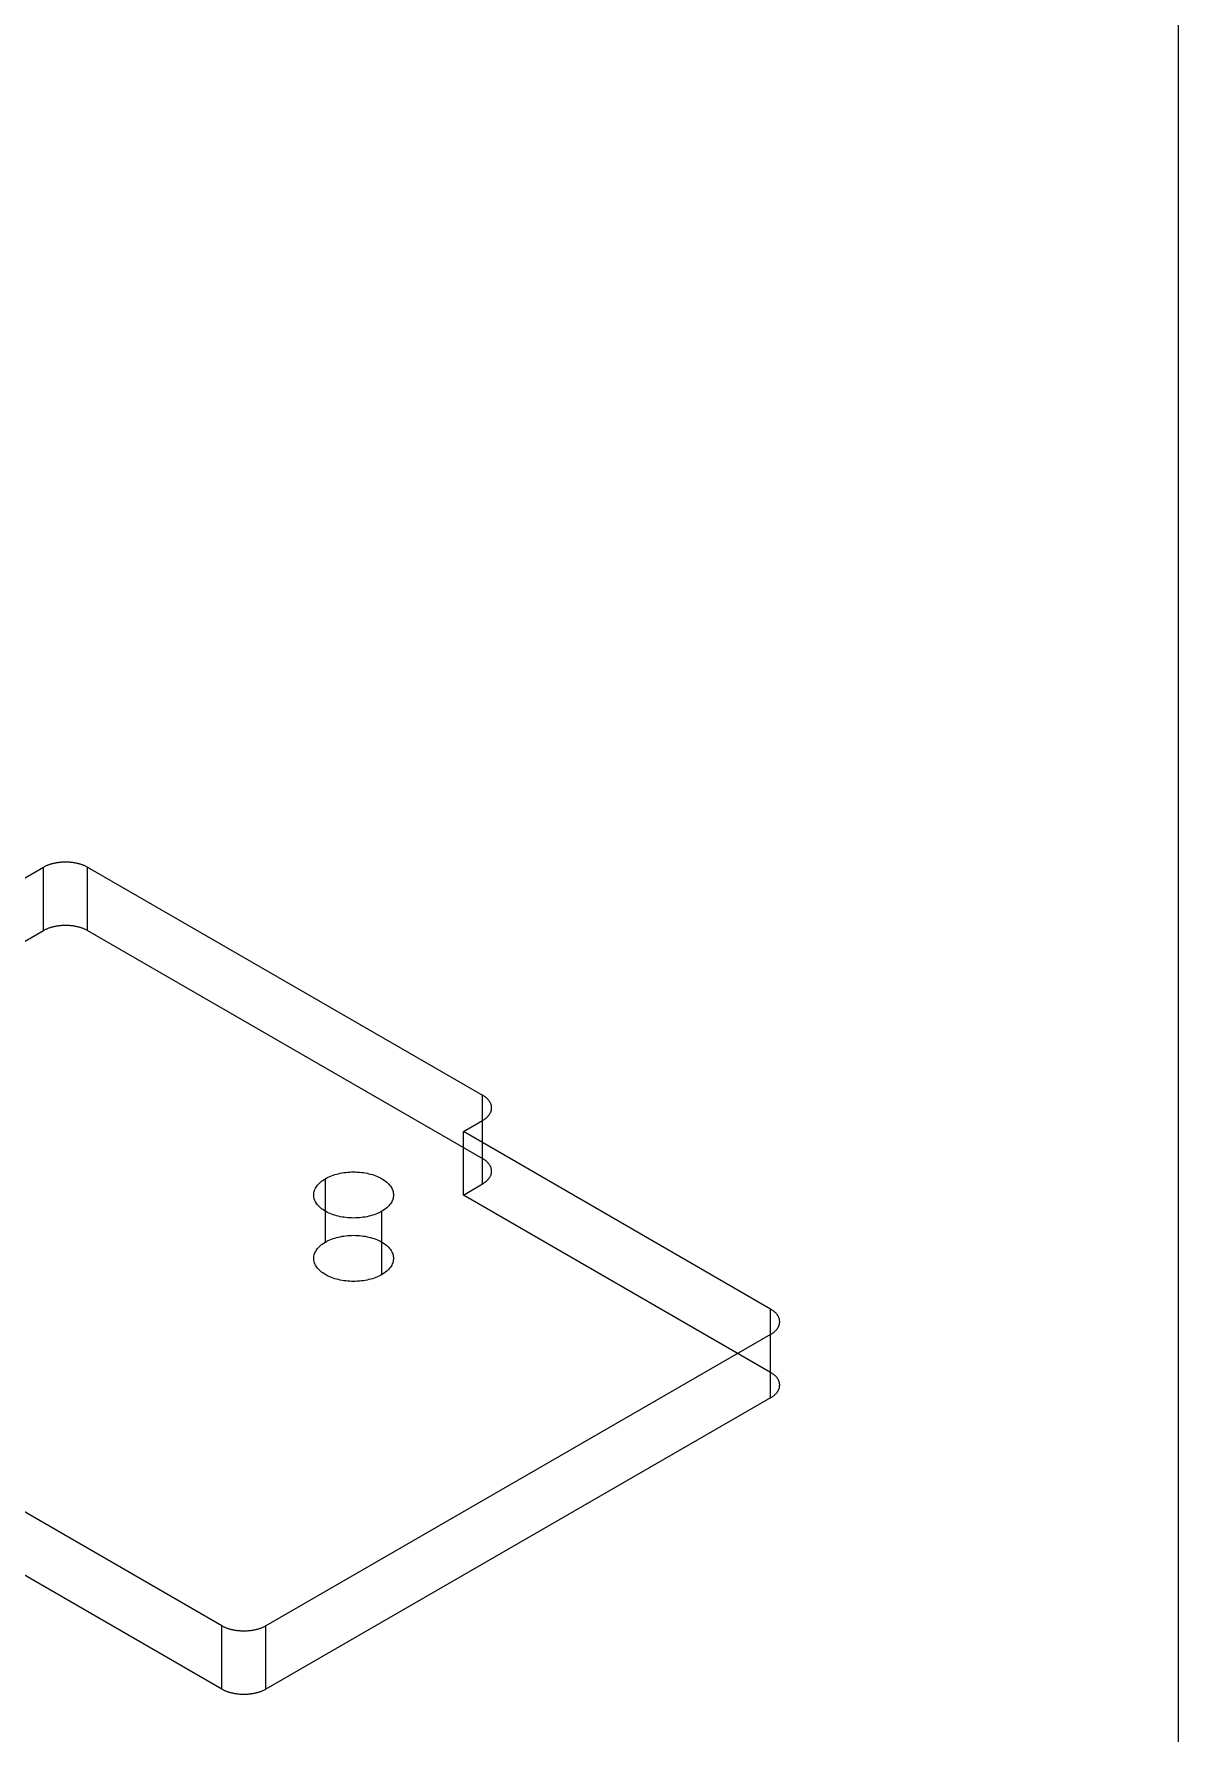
# Model space of a CAD drawing. Header units: inches. Extents: x 0.5 to 33.5, y 0.5 to 21.5.
# Drawn here: x 30.02 to 33.53, y 10.56 to 15.77 of the extents above; entities that cross this region are included whole.
import ezdxf

# ---------------------------------------------------------------- set-up
doc = ezdxf.new("R2010")
doc.units = ezdxf.units.IN
doc.header["$MEASUREMENT"] = 0

msp = doc.modelspace()

# ---------------------------------------------------------------- linework, layer by layer
at = {"layer": 'OUTLINE'}
for p, q in [((33.5278, 21.5278), (33.5278, 0.4722)), ((29.9878, 13.1805), (30.0467, 13.2145)), ((30.0467, 13.2145), (30.0484, 13.2154)), ((30.0467, 13.0201), (30.0467, 13.2145)), ((30.0484, 13.2154), (30.0501, 13.2163)), ((30.0501, 13.2163), (30.0519, 13.2172)), ((30.0519, 13.2172), (30.0537, 13.2181)), ((30.0537, 13.2181), (30.0555, 13.2189)), ((30.0555, 13.2189), (30.0574, 13.2198)), ((30.0574, 13.2198), (30.0593, 13.2206)), ((30.0593, 13.2206), (30.0612, 13.2213)), ((30.0612, 13.2213), (30.0631, 13.2221)), ((30.0631, 13.2221), (30.0651, 13.2228)), ((30.0651, 13.2228), (30.0671, 13.2234)), ((30.0671, 13.2234), (30.0692, 13.2241)), ((30.0692, 13.2241), (30.0713, 13.2247)), ((30.0713, 13.2247), (30.0734, 13.2253)), ((30.0734, 13.2253), (30.0755, 13.2259)), ((30.0755, 13.2259), (30.0776, 13.2264)), ((30.0776, 13.2264), (30.0798, 13.2269)), ((30.0798, 13.2269), (30.082, 13.2274)), ((30.082, 13.2274), (30.0842, 13.2278)), ((30.0842, 13.2278), (30.0864, 13.2282)), ((30.0864, 13.2282), (30.0887, 13.2286)), ((30.0887, 13.2286), (30.091, 13.2289)), ((30.091, 13.2289), (30.0932, 13.2292)), ((30.0932, 13.2292), (30.0955, 13.2295)), ((30.0955, 13.2295), (30.0978, 13.2298)), ((30.0978, 13.2298), (30.1001, 13.23)), ((30.1001, 13.23), (30.1024, 13.2302)), ((30.1024, 13.2302), (30.1048, 13.2303)), ((30.1048, 13.2303), (30.1071, 13.2304)), ((30.1071, 13.2304), (30.1094, 13.2305)), ((30.1094, 13.2305), (30.1118, 13.2306)), ((30.1118, 13.2306), (30.1141, 13.2306)), ((30.1141, 13.2306), (30.1164, 13.2306)), ((30.1164, 13.2306), (30.1188, 13.2305)), ((30.1188, 13.2305), (30.1211, 13.2304)), ((30.1211, 13.2304), (30.1234, 13.2303)), ((30.1234, 13.2303), (30.1258, 13.2302)), ((30.1258, 13.2302), (30.1281, 13.23)), ((30.1281, 13.23), (30.1304, 13.2298)), ((30.1304, 13.2298), (30.1327, 13.2295)), ((30.1327, 13.2295), (30.135, 13.2292)), ((30.135, 13.2292), (30.1372, 13.2289)), ((30.1372, 13.2289), (30.1395, 13.2286)), ((30.1395, 13.2286), (30.1417, 13.2282)), ((30.1417, 13.2282), (30.144, 13.2278)), ((30.144, 13.2278), (30.1462, 13.2274)), ((30.1462, 13.2274), (30.1484, 13.2269)), ((30.1484, 13.2269), (30.1505, 13.2264)), ((30.1505, 13.2264), (30.1527, 13.2259)), ((30.1527, 13.2259), (30.1548, 13.2253)), ((30.1548, 13.2253), (30.1569, 13.2247)), ((30.1569, 13.2247), (30.159, 13.2241)), ((30.159, 13.2241), (30.161, 13.2234)), ((30.161, 13.2234), (30.1631, 13.2228)), ((30.1631, 13.2228), (30.165, 13.2221)), ((30.165, 13.2221), (30.167, 13.2213)), ((30.167, 13.2213), (30.1689, 13.2206)), ((30.1689, 13.2206), (30.1708, 13.2198)), ((30.1708, 13.2198), (30.1727, 13.2189)), ((30.1727, 13.2189), (30.1745, 13.2181)), ((30.1745, 13.2181), (30.1763, 13.2172)), ((30.1763, 13.2172), (30.1781, 13.2163)), ((30.1781, 13.2163), (30.1798, 13.2154)), ((30.1798, 13.2154), (30.1814, 13.2145)), ((30.1814, 13.2145), (31.3937, 12.5146)), ((30.1814, 13.0201), (30.1814, 13.2145)), ((30.0776, 13.032), (30.0798, 13.0325)), ((30.0798, 13.0325), (30.082, 13.0329)), ((30.082, 13.0329), (30.0842, 13.0334)), ((30.0842, 13.0334), (30.0864, 13.0338)), ((30.0864, 13.0338), (30.0887, 13.0342)), ((30.0887, 13.0342), (30.091, 13.0345)), ((30.091, 13.0345), (30.0932, 13.0348)), ((30.0932, 13.0348), (30.0955, 13.0351)), ((30.0955, 13.0351), (30.0978, 13.0353)), ((30.0978, 13.0353), (30.1001, 13.0356)), ((30.1001, 13.0356), (30.1024, 13.0357)), ((30.1024, 13.0357), (30.1048, 13.0359)), ((30.1048, 13.0359), (30.1071, 13.036)), ((30.1071, 13.036), (30.1094, 13.0361)), ((30.1094, 13.0361), (30.1118, 13.0361)), ((30.1118, 13.0361), (30.1141, 13.0362)), ((30.1141, 13.0362), (30.1164, 13.0361)), ((30.1164, 13.0361), (30.1188, 13.0361)), ((30.1188, 13.0361), (30.1211, 13.036)), ((30.1211, 13.036), (30.1234, 13.0359)), ((30.1234, 13.0359), (30.1258, 13.0357)), ((30.1258, 13.0357), (30.1281, 13.0356)), ((30.1281, 13.0356), (30.1304, 13.0353)), ((30.1304, 13.0353), (30.1327, 13.0351)), ((30.1327, 13.0351), (30.135, 13.0348)), ((30.135, 13.0348), (30.1372, 13.0345)), ((30.1372, 13.0345), (30.1395, 13.0342)), ((30.1395, 13.0342), (30.1417, 13.0338)), ((30.1417, 13.0338), (30.144, 13.0334)), ((30.144, 13.0334), (30.1462, 13.0329)), ((30.1462, 13.0329), (30.1484, 13.0325)), ((30.1484, 13.0325), (30.1505, 13.032)), ((29.9878, 12.986), (30.0467, 13.0201)), ((30.0467, 13.0201), (30.0484, 13.021)), ((30.0484, 13.021), (30.0501, 13.0219)), ((30.0501, 13.0219), (30.0519, 13.0228)), ((30.0519, 13.0228), (30.0537, 13.0237)), ((30.0537, 13.0237), (30.0555, 13.0245)), ((30.0555, 13.0245), (30.0574, 13.0253)), ((30.0574, 13.0253), (30.0593, 13.0261)), ((30.0593, 13.0261), (30.0612, 13.0269)), ((30.0612, 13.0269), (30.0631, 13.0276)), ((30.0631, 13.0276), (30.0651, 13.0283)), ((30.0651, 13.0283), (30.0671, 13.029)), ((30.0671, 13.029), (30.0692, 13.0297)), ((30.0692, 13.0297), (30.0713, 13.0303)), ((30.0713, 13.0303), (30.0734, 13.0309)), ((30.0734, 13.0309), (30.0755, 13.0314)), ((30.0755, 13.0314), (30.0776, 13.032)), ((30.1505, 13.032), (30.1527, 13.0314)), ((30.1527, 13.0314), (30.1548, 13.0309)), ((30.1548, 13.0309), (30.1569, 13.0303)), ((30.1569, 13.0303), (30.159, 13.0297)), ((30.159, 13.0297), (30.161, 13.029)), ((30.161, 13.029), (30.1631, 13.0283)), ((30.1631, 13.0283), (30.165, 13.0276)), ((30.165, 13.0276), (30.167, 13.0269)), ((30.167, 13.0269), (30.1689, 13.0261)), ((30.1689, 13.0261), (30.1708, 13.0253)), ((30.1708, 13.0253), (30.1727, 13.0245)), ((30.1727, 13.0245), (30.1745, 13.0237)), ((30.1745, 13.0237), (30.1763, 13.0228)), ((30.1763, 13.0228), (30.1781, 13.0219)), ((30.1781, 13.0219), (30.1798, 13.021)), ((30.1798, 13.021), (30.1814, 13.0201)), ((30.1814, 13.0201), (31.3937, 12.3201)), ((30.594, 10.8863), (27.3612, 12.7527)), ((30.594, 10.6918), (27.3612, 12.5583)), ((31.3937, 12.3201), (31.3937, 12.5146)), ((31.3953, 12.5136), (31.3937, 12.5146)), ((31.3969, 12.5126), (31.3953, 12.5136)), ((31.3985, 12.5116), (31.3969, 12.5126)), ((31.4, 12.5106), (31.3985, 12.5116)), ((31.4014, 12.5095), (31.4, 12.5106)), ((31.4029, 12.5084), (31.4014, 12.5095)), ((31.4042, 12.5073), (31.4029, 12.5084)), ((31.4056, 12.5062), (31.4042, 12.5073)), ((31.4068, 12.5051), (31.4056, 12.5062)), ((31.4081, 12.5039), (31.4068, 12.5051)), ((31.4092, 12.5028), (31.4081, 12.5039)), ((31.4104, 12.5016), (31.4092, 12.5028)), ((31.4114, 12.5004), (31.4104, 12.5016)), ((31.4125, 12.4992), (31.4114, 12.5004)), ((31.4134, 12.498), (31.4125, 12.4992)), ((31.4144, 12.4967), (31.4134, 12.498)), ((31.4152, 12.4955), (31.4144, 12.4967)), ((31.416, 12.4942), (31.4152, 12.4955)), ((31.4168, 12.4929), (31.416, 12.4942)), ((31.4175, 12.4916), (31.4168, 12.4929)), ((31.4168, 12.4584), (31.4175, 12.4597)), ((31.4182, 12.4903), (31.4175, 12.4916)), ((31.4175, 12.4597), (31.4182, 12.461)), ((31.4188, 12.489), (31.4182, 12.4903)), ((31.4182, 12.461), (31.4188, 12.4623)), ((31.4193, 12.4877), (31.4188, 12.489)), ((31.4188, 12.4623), (31.4193, 12.4636)), ((31.4198, 12.4864), (31.4193, 12.4877)), ((31.4193, 12.4636), (31.4198, 12.4649)), ((31.4202, 12.4851), (31.4198, 12.4864)), ((31.4198, 12.4649), (31.4202, 12.4663)), ((31.4206, 12.4837), (31.4202, 12.4851)), ((31.4202, 12.4663), (31.4206, 12.4676)), ((31.4209, 12.4824), (31.4206, 12.4837)), ((31.4206, 12.4676), (31.4209, 12.4689)), ((31.4211, 12.4811), (31.4209, 12.4824)), ((31.4209, 12.4689), (31.4211, 12.4703)), ((31.4214, 12.4797), (31.4211, 12.4811)), ((31.4211, 12.4703), (31.4214, 12.4716)), ((31.4215, 12.4784), (31.4214, 12.4797)), ((31.4214, 12.4716), (31.4215, 12.473)), ((31.4216, 12.477), (31.4215, 12.4784)), ((31.4215, 12.473), (31.4216, 12.4743)), ((31.4216, 12.4757), (31.4216, 12.477)), ((31.4216, 12.4743), (31.4216, 12.4757)), ((31.3348, 12.4028), (31.3937, 12.4368)), ((31.3937, 12.4368), (31.3953, 12.4377)), ((31.3937, 12.2424), (31.3937, 12.4368)), ((31.3953, 12.4377), (31.3969, 12.4387)), ((31.3969, 12.4387), (31.3985, 12.4397)), ((31.3985, 12.4397), (31.4, 12.4408)), ((31.4, 12.4408), (31.4014, 12.4418)), ((31.4014, 12.4418), (31.4029, 12.4429)), ((31.4029, 12.4429), (31.4042, 12.444)), ((31.4042, 12.444), (31.4056, 12.4451)), ((31.4056, 12.4451), (31.4068, 12.4462)), ((31.4068, 12.4462), (31.4081, 12.4474)), ((31.4081, 12.4474), (31.4092, 12.4486)), ((31.4092, 12.4486), (31.4104, 12.4497)), ((31.4104, 12.4497), (31.4114, 12.4509)), ((31.4114, 12.4509), (31.4125, 12.4522)), ((31.4125, 12.4522), (31.4134, 12.4534)), ((31.4134, 12.4534), (31.4144, 12.4546)), ((31.4144, 12.4546), (31.4152, 12.4559)), ((31.4152, 12.4559), (31.416, 12.4571)), ((31.416, 12.4571), (31.4168, 12.4584)), ((32.2777, 11.8584), (31.3348, 12.4028)), ((31.3348, 12.2083), (31.3348, 12.4028)), ((31.3953, 12.3192), (31.3937, 12.3201)), ((31.3969, 12.3182), (31.3953, 12.3192)), ((31.3985, 12.3172), (31.3969, 12.3182)), ((31.4, 12.3161), (31.3985, 12.3172)), ((31.4014, 12.3151), (31.4, 12.3161)), ((31.4029, 12.314), (31.4014, 12.3151)), ((31.4042, 12.3129), (31.4029, 12.314)), ((31.4056, 12.3118), (31.4042, 12.3129)), ((31.4068, 12.3107), (31.4056, 12.3118)), ((31.4081, 12.3095), (31.4068, 12.3107)), ((31.4092, 12.3083), (31.4081, 12.3095)), ((31.4104, 12.3072), (31.4092, 12.3083)), ((31.4114, 12.306), (31.4104, 12.3072)), ((31.4125, 12.3048), (31.4114, 12.306)), ((31.4134, 12.3035), (31.4125, 12.3048)), ((31.4144, 12.3023), (31.4134, 12.3035)), ((30.8963, 12.2476), (30.8997, 12.2504)), ((30.8997, 12.2504), (30.9034, 12.2532)), ((30.9034, 12.2532), (30.9074, 12.2558)), ((30.9074, 12.2558), (30.9115, 12.2583)), ((30.9115, 12.2583), (30.9158, 12.2607)), ((30.9115, 12.0639), (30.9115, 12.2583)), ((30.9158, 12.2607), (30.9204, 12.263)), ((30.9204, 12.263), (30.9251, 12.2651)), ((30.9251, 12.2651), (30.93, 12.2671)), ((30.93, 12.2671), (30.9351, 12.2689)), ((30.9351, 12.2689), (30.9403, 12.2707)), ((30.9403, 12.2707), (30.9457, 12.2722)), ((30.9457, 12.2722), (30.9512, 12.2736)), ((30.9512, 12.2736), (30.9568, 12.2749)), ((30.9568, 12.2749), (30.9625, 12.276)), ((30.9625, 12.276), (30.9683, 12.2769)), ((30.9683, 12.2769), (30.9742, 12.2776)), ((30.9742, 12.2776), (30.9801, 12.2782)), ((30.9801, 12.2782), (30.986, 12.2787)), ((30.986, 12.2787), (30.992, 12.2789)), ((30.992, 12.2789), (30.998, 12.279)), ((30.998, 12.279), (31.004, 12.2789)), ((31.004, 12.2789), (31.01, 12.2787)), ((31.01, 12.2787), (31.016, 12.2782)), ((31.016, 12.2782), (31.0219, 12.2776)), ((31.0219, 12.2776), (31.0278, 12.2769)), ((31.0278, 12.2769), (31.0336, 12.276)), ((31.0336, 12.276), (31.0393, 12.2749)), ((31.0393, 12.2749), (31.0449, 12.2736)), ((31.0449, 12.2736), (31.0504, 12.2722)), ((31.0504, 12.2722), (31.0557, 12.2707)), ((31.0557, 12.2707), (31.061, 12.2689)), ((31.061, 12.2689), (31.066, 12.2671)), ((31.066, 12.2671), (31.0709, 12.2651)), ((31.0709, 12.2651), (31.0757, 12.263)), ((31.0757, 12.263), (31.0802, 12.2607)), ((31.0802, 12.2607), (31.0846, 12.2583)), ((31.0846, 12.2583), (31.0887, 12.2558)), ((31.0887, 12.2558), (31.0926, 12.2532)), ((31.0926, 12.2532), (31.0963, 12.2504)), ((31.0963, 12.2504), (31.0998, 12.2476)), ((31.4042, 12.2496), (31.4056, 12.2507)), ((31.4056, 12.2507), (31.4068, 12.2518)), ((31.4068, 12.2518), (31.4081, 12.253)), ((31.4081, 12.253), (31.4092, 12.2541)), ((31.4092, 12.2541), (31.4104, 12.2553)), ((31.4104, 12.2553), (31.4114, 12.2565)), ((31.4114, 12.2565), (31.4125, 12.2577)), ((31.4125, 12.2577), (31.4134, 12.259)), ((31.4134, 12.259), (31.4144, 12.2602)), ((31.4152, 12.301), (31.4144, 12.3023)), ((31.4144, 12.2602), (31.4152, 12.2615)), ((31.416, 12.2998), (31.4152, 12.301)), ((31.4152, 12.2615), (31.416, 12.2627)), ((31.4168, 12.2985), (31.416, 12.2998)), ((31.416, 12.2627), (31.4168, 12.264)), ((31.4175, 12.2972), (31.4168, 12.2985)), ((31.4168, 12.264), (31.4175, 12.2653)), ((31.4182, 12.2959), (31.4175, 12.2972)), ((31.4175, 12.2653), (31.4182, 12.2666)), ((31.4188, 12.2946), (31.4182, 12.2959)), ((31.4182, 12.2666), (31.4188, 12.2679)), ((31.4193, 12.2933), (31.4188, 12.2946)), ((31.4188, 12.2679), (31.4193, 12.2692)), ((31.4198, 12.292), (31.4193, 12.2933)), ((31.4193, 12.2692), (31.4198, 12.2705)), ((31.4202, 12.2906), (31.4198, 12.292)), ((31.4198, 12.2705), (31.4202, 12.2718)), ((31.4206, 12.2893), (31.4202, 12.2906)), ((31.4202, 12.2718), (31.4206, 12.2732)), ((31.4209, 12.288), (31.4206, 12.2893)), ((31.4206, 12.2732), (31.4209, 12.2745)), ((31.4211, 12.2866), (31.4209, 12.288)), ((31.4209, 12.2745), (31.4211, 12.2759)), ((31.4214, 12.2853), (31.4211, 12.2866)), ((31.4211, 12.2759), (31.4214, 12.2772)), ((31.4215, 12.2839), (31.4214, 12.2853)), ((31.4214, 12.2772), (31.4215, 12.2785)), ((31.4216, 12.2826), (31.4215, 12.2839)), ((31.4215, 12.2785), (31.4216, 12.2799)), ((31.4216, 12.2812), (31.4216, 12.2826)), ((31.4216, 12.2799), (31.4216, 12.2812)), ((30.8757, 12.2083), (30.8758, 12.2118)), ((30.8758, 12.2049), (30.8757, 12.2083)), ((30.8758, 12.2118), (30.8762, 12.2153)), ((30.8762, 12.2014), (30.8758, 12.2049)), ((30.8762, 12.2153), (30.877, 12.2187)), ((30.877, 12.198), (30.8762, 12.2014)), ((30.877, 12.2187), (30.878, 12.2221)), ((30.878, 12.2221), (30.8793, 12.2255)), ((30.8793, 12.2255), (30.8809, 12.2288)), ((30.8809, 12.2288), (30.8828, 12.2321)), ((30.8828, 12.2321), (30.885, 12.2354)), ((30.885, 12.2354), (30.8874, 12.2385)), ((30.8874, 12.2385), (30.8901, 12.2416)), ((30.8901, 12.2416), (30.8931, 12.2447)), ((30.8931, 12.2447), (30.8963, 12.2476)), ((31.0998, 12.2476), (31.103, 12.2447)), ((31.103, 12.2447), (31.106, 12.2416)), ((31.106, 12.2416), (31.1087, 12.2385)), ((31.1087, 12.2385), (31.1111, 12.2354)), ((31.1111, 12.2354), (31.1133, 12.2321)), ((31.1133, 12.2321), (31.1152, 12.2288)), ((31.1152, 12.2288), (31.1168, 12.2255)), ((31.1168, 12.2255), (31.1181, 12.2221)), ((31.1181, 12.2221), (31.1191, 12.2187)), ((31.1191, 12.2187), (31.1198, 12.2153)), ((31.1198, 12.2014), (31.1191, 12.198)), ((31.1198, 12.2153), (31.1203, 12.2118)), ((31.1203, 12.2049), (31.1198, 12.2014)), ((31.1203, 12.2118), (31.1204, 12.2083)), ((31.1204, 12.2083), (31.1203, 12.2049)), ((31.3348, 12.2083), (31.3937, 12.2424)), ((32.2777, 11.6639), (31.3348, 12.2083)), ((31.3937, 12.2424), (31.3953, 12.2433)), ((31.3953, 12.2433), (31.3969, 12.2443)), ((31.3969, 12.2443), (31.3985, 12.2453)), ((31.3985, 12.2453), (31.4, 12.2464)), ((31.4, 12.2464), (31.4014, 12.2474)), ((31.4014, 12.2474), (31.4029, 12.2485)), ((31.4029, 12.2485), (31.4042, 12.2496)), ((30.878, 12.1945), (30.877, 12.198)), ((30.8793, 12.1912), (30.878, 12.1945)), ((30.8809, 12.1878), (30.8793, 12.1912)), ((30.8828, 12.1845), (30.8809, 12.1878)), ((30.885, 12.1813), (30.8828, 12.1845)), ((30.8874, 12.1781), (30.885, 12.1813)), ((30.8901, 12.175), (30.8874, 12.1781)), ((30.8931, 12.172), (30.8901, 12.175)), ((30.8963, 12.1691), (30.8931, 12.172)), ((30.8997, 12.1662), (30.8963, 12.1691)), ((30.9034, 12.1635), (30.8997, 12.1662)), ((30.9074, 12.1609), (30.9034, 12.1635)), ((30.9115, 12.1584), (30.9074, 12.1609)), ((30.9158, 12.156), (30.9115, 12.1584)), ((30.9204, 12.1537), (30.9158, 12.156)), ((30.9251, 12.1516), (30.9204, 12.1537)), ((30.93, 12.1496), (30.9251, 12.1516)), ((30.9351, 12.1477), (30.93, 12.1496)), ((30.9403, 12.146), (30.9351, 12.1477)), ((31.061, 12.1477), (31.0557, 12.146)), ((31.066, 12.1496), (31.061, 12.1477)), ((31.0709, 12.1516), (31.066, 12.1496)), ((31.0757, 12.1537), (31.0709, 12.1516)), ((31.0802, 12.156), (31.0757, 12.1537)), ((31.0846, 12.1584), (31.0802, 12.156)), ((31.0887, 12.1609), (31.0846, 12.1584)), ((31.0846, 11.9639), (31.0846, 12.1584)), ((31.0926, 12.1635), (31.0887, 12.1609)), ((31.0963, 12.1662), (31.0926, 12.1635)), ((31.0998, 12.1691), (31.0963, 12.1662)), ((31.103, 12.172), (31.0998, 12.1691)), ((31.106, 12.175), (31.103, 12.172)), ((31.1087, 12.1781), (31.106, 12.175)), ((31.1111, 12.1813), (31.1087, 12.1781)), ((31.1133, 12.1845), (31.1111, 12.1813)), ((31.1152, 12.1878), (31.1133, 12.1845)), ((31.1168, 12.1912), (31.1152, 12.1878)), ((31.1181, 12.1945), (31.1168, 12.1912)), ((31.1191, 12.198), (31.1181, 12.1945)), ((30.9457, 12.1445), (30.9403, 12.146)), ((30.9512, 12.143), (30.9457, 12.1445)), ((30.9568, 12.1418), (30.9512, 12.143)), ((30.9625, 12.1407), (30.9568, 12.1418)), ((30.9683, 12.1398), (30.9625, 12.1407)), ((30.9742, 12.139), (30.9683, 12.1398)), ((30.9801, 12.1384), (30.9742, 12.139)), ((30.986, 12.138), (30.9801, 12.1384)), ((30.992, 12.1378), (30.986, 12.138)), ((30.998, 12.1377), (30.992, 12.1378)), ((31.004, 12.1378), (30.998, 12.1377)), ((31.01, 12.138), (31.004, 12.1378)), ((31.016, 12.1384), (31.01, 12.138)), ((31.0219, 12.139), (31.016, 12.1384)), ((31.0278, 12.1398), (31.0219, 12.139)), ((31.0336, 12.1407), (31.0278, 12.1398)), ((31.0393, 12.1418), (31.0336, 12.1407)), ((31.0449, 12.143), (31.0393, 12.1418)), ((31.0504, 12.1445), (31.0449, 12.143)), ((31.0557, 12.146), (31.0504, 12.1445)), ((30.885, 12.041), (30.8874, 12.0441)), ((30.8874, 12.0441), (30.8901, 12.0472)), ((30.8901, 12.0472), (30.8931, 12.0502)), ((30.8931, 12.0502), (30.8963, 12.0532)), ((30.8963, 12.0532), (30.8997, 12.056)), ((30.8997, 12.056), (30.9034, 12.0587)), ((30.9034, 12.0587), (30.9074, 12.0614)), ((30.9074, 12.0614), (30.9115, 12.0639)), ((30.9115, 12.0639), (30.9158, 12.0663)), ((30.9158, 12.0663), (30.9204, 12.0685)), ((30.9204, 12.0685), (30.9251, 12.0707)), ((30.9251, 12.0707), (30.93, 12.0727)), ((30.93, 12.0727), (30.9351, 12.0745)), ((30.9351, 12.0745), (30.9403, 12.0762)), ((30.9403, 12.0762), (30.9457, 12.0778)), ((30.9457, 12.0778), (30.9512, 12.0792)), ((30.9512, 12.0792), (30.9568, 12.0804)), ((30.9568, 12.0804), (30.9625, 12.0815)), ((30.9625, 12.0815), (30.9683, 12.0825)), ((30.9683, 12.0825), (30.9742, 12.0832)), ((30.9742, 12.0832), (30.9801, 12.0838)), ((30.9801, 12.0838), (30.986, 12.0842)), ((30.986, 12.0842), (30.992, 12.0845)), ((30.992, 12.0845), (30.998, 12.0846)), ((30.998, 12.0846), (31.004, 12.0845)), ((31.004, 12.0845), (31.01, 12.0842)), ((31.01, 12.0842), (31.016, 12.0838)), ((31.016, 12.0838), (31.0219, 12.0832)), ((31.0219, 12.0832), (31.0278, 12.0825)), ((31.0278, 12.0825), (31.0336, 12.0815)), ((31.0336, 12.0815), (31.0393, 12.0804)), ((31.0393, 12.0804), (31.0449, 12.0792)), ((31.0449, 12.0792), (31.0504, 12.0778)), ((31.0504, 12.0778), (31.0557, 12.0762)), ((31.0557, 12.0762), (31.061, 12.0745)), ((31.061, 12.0745), (31.066, 12.0727)), ((31.066, 12.0727), (31.0709, 12.0707)), ((31.0709, 12.0707), (31.0757, 12.0685)), ((31.0757, 12.0685), (31.0802, 12.0663)), ((31.0802, 12.0663), (31.0846, 12.0639)), ((31.0846, 12.0639), (31.0887, 12.0614)), ((31.0887, 12.0614), (31.0926, 12.0587)), ((31.0926, 12.0587), (31.0963, 12.056)), ((31.0963, 12.056), (31.0998, 12.0532)), ((31.0998, 12.0532), (31.103, 12.0502)), ((31.103, 12.0502), (31.106, 12.0472)), ((31.106, 12.0472), (31.1087, 12.0441)), ((31.1087, 12.0441), (31.1111, 12.041)), ((30.8757, 12.0139), (30.8758, 12.0174)), ((30.8758, 12.0104), (30.8757, 12.0139)), ((30.8758, 12.0174), (30.8762, 12.0208)), ((30.8762, 12.007), (30.8758, 12.0104)), ((30.8762, 12.0208), (30.877, 12.0243)), ((30.877, 12.0035), (30.8762, 12.007)), ((30.877, 12.0243), (30.878, 12.0277)), ((30.878, 12.0001), (30.877, 12.0035)), ((30.878, 12.0277), (30.8793, 12.0311)), ((30.8793, 11.9967), (30.878, 12.0001)), ((30.8793, 12.0311), (30.8809, 12.0344)), ((30.8809, 11.9934), (30.8793, 11.9967)), ((30.8809, 12.0344), (30.8828, 12.0377)), ((30.8828, 11.9901), (30.8809, 11.9934)), ((30.8828, 12.0377), (30.885, 12.041)), ((30.885, 11.9869), (30.8828, 11.9901)), ((31.1111, 12.041), (31.1133, 12.0377)), ((31.1133, 11.9901), (31.1111, 11.9869)), ((31.1133, 12.0377), (31.1152, 12.0344)), ((31.1152, 11.9934), (31.1133, 11.9901)), ((31.1152, 12.0344), (31.1168, 12.0311)), ((31.1168, 11.9967), (31.1152, 11.9934)), ((31.1168, 12.0311), (31.1181, 12.0277)), ((31.1181, 12.0001), (31.1168, 11.9967)), ((31.1181, 12.0277), (31.1191, 12.0243)), ((31.1191, 12.0035), (31.1181, 12.0001)), ((31.1191, 12.0243), (31.1198, 12.0208)), ((31.1198, 12.007), (31.1191, 12.0035)), ((31.1198, 12.0208), (31.1203, 12.0174)), ((31.1203, 12.0104), (31.1198, 12.007)), ((31.1203, 12.0174), (31.1204, 12.0139)), ((31.1204, 12.0139), (31.1203, 12.0104)), ((30.8874, 11.9837), (30.885, 11.9869)), ((30.8901, 11.9806), (30.8874, 11.9837)), ((30.8931, 11.9776), (30.8901, 11.9806)), ((30.8963, 11.9747), (30.8931, 11.9776)), ((30.8997, 11.9718), (30.8963, 11.9747)), ((30.9034, 11.9691), (30.8997, 11.9718)), ((30.9074, 11.9665), (30.9034, 11.9691)), ((30.9115, 11.9639), (30.9074, 11.9665)), ((30.9158, 11.9616), (30.9115, 11.9639)), ((30.9204, 11.9593), (30.9158, 11.9616)), ((30.9251, 11.9572), (30.9204, 11.9593)), ((30.93, 11.9552), (30.9251, 11.9572)), ((30.9351, 11.9533), (30.93, 11.9552)), ((30.9403, 11.9516), (30.9351, 11.9533)), ((30.9457, 11.95), (30.9403, 11.9516)), ((30.9512, 11.9486), (30.9457, 11.95)), ((30.9568, 11.9474), (30.9512, 11.9486)), ((30.9625, 11.9463), (30.9568, 11.9474)), ((30.9683, 11.9454), (30.9625, 11.9463)), ((30.9742, 11.9446), (30.9683, 11.9454)), ((30.9801, 11.944), (30.9742, 11.9446)), ((30.986, 11.9436), (30.9801, 11.944)), ((30.992, 11.9433), (30.986, 11.9436)), ((30.998, 11.9432), (30.992, 11.9433)), ((31.004, 11.9433), (30.998, 11.9432)), ((31.01, 11.9436), (31.004, 11.9433)), ((31.016, 11.944), (31.01, 11.9436)), ((31.0219, 11.9446), (31.016, 11.944)), ((31.0278, 11.9454), (31.0219, 11.9446)), ((31.0336, 11.9463), (31.0278, 11.9454)), ((31.0393, 11.9474), (31.0336, 11.9463)), ((31.0449, 11.9486), (31.0393, 11.9474)), ((31.0504, 11.95), (31.0449, 11.9486)), ((31.0557, 11.9516), (31.0504, 11.95)), ((31.061, 11.9533), (31.0557, 11.9516)), ((31.066, 11.9552), (31.061, 11.9533)), ((31.0709, 11.9572), (31.066, 11.9552)), ((31.0757, 11.9593), (31.0709, 11.9572)), ((31.0802, 11.9616), (31.0757, 11.9593)), ((31.0846, 11.9639), (31.0802, 11.9616)), ((31.0887, 11.9665), (31.0846, 11.9639)), ((31.0926, 11.9691), (31.0887, 11.9665)), ((31.0963, 11.9718), (31.0926, 11.9691)), ((31.0998, 11.9747), (31.0963, 11.9718)), ((31.103, 11.9776), (31.0998, 11.9747)), ((31.106, 11.9806), (31.103, 11.9776)), ((31.1087, 11.9837), (31.106, 11.9806)), ((31.1111, 11.9869), (31.1087, 11.9837)), ((32.2793, 11.8574), (32.2777, 11.8584)), ((32.2777, 11.6639), (32.2777, 11.8584)), ((32.2809, 11.8564), (32.2793, 11.8574)), ((32.2824, 11.8554), (32.2809, 11.8564)), ((32.2839, 11.8544), (32.2824, 11.8554)), ((32.2854, 11.8533), (32.2839, 11.8544)), ((32.2868, 11.8522), (32.2854, 11.8533)), ((32.2882, 11.8512), (32.2868, 11.8522)), ((32.2895, 11.85), (32.2882, 11.8512)), ((32.2908, 11.8489), (32.2895, 11.85)), ((32.292, 11.8478), (32.2908, 11.8489)), ((32.2932, 11.8466), (32.292, 11.8478)), ((32.2943, 11.8454), (32.2932, 11.8466)), ((32.2954, 11.8442), (32.2943, 11.8454)), ((32.2964, 11.843), (32.2954, 11.8442)), ((32.2974, 11.8418), (32.2964, 11.843)), ((32.2983, 11.8405), (32.2974, 11.8418)), ((32.2992, 11.8393), (32.2983, 11.8405)), ((32.3, 11.838), (32.2992, 11.8393)), ((32.3007, 11.8367), (32.3, 11.838)), ((32.3015, 11.8354), (32.3007, 11.8367)), ((32.3021, 11.8342), (32.3015, 11.8354)), ((32.3027, 11.8328), (32.3021, 11.8342)), ((32.2777, 11.7806), (32.2793, 11.7816)), ((32.2793, 11.7816), (32.2809, 11.7826)), ((32.2809, 11.7826), (32.2824, 11.7836)), ((32.2824, 11.7836), (32.2839, 11.7846)), ((32.2839, 11.7846), (32.2854, 11.7857)), ((32.2854, 11.7857), (32.2868, 11.7867)), ((32.2868, 11.7867), (32.2882, 11.7878)), ((32.2882, 11.7878), (32.2895, 11.7889)), ((32.2895, 11.7889), (32.2908, 11.7901)), ((32.2908, 11.7901), (32.292, 11.7912)), ((32.292, 11.7912), (32.2932, 11.7924)), ((32.2932, 11.7924), (32.2943, 11.7936)), ((32.2943, 11.7936), (32.2954, 11.7948)), ((32.2954, 11.7948), (32.2964, 11.796)), ((32.2964, 11.796), (32.2974, 11.7972)), ((32.2974, 11.7972), (32.2983, 11.7984)), ((32.2983, 11.7984), (32.2992, 11.7997)), ((32.2992, 11.7997), (32.3, 11.801)), ((32.3, 11.801), (32.3007, 11.8022)), ((32.3007, 11.8022), (32.3015, 11.8035)), ((32.3015, 11.8035), (32.3021, 11.8048)), ((32.3021, 11.8048), (32.3027, 11.8061)), ((32.3032, 11.8315), (32.3027, 11.8328)), ((32.3027, 11.8061), (32.3032, 11.8074)), ((32.3037, 11.8302), (32.3032, 11.8315)), ((32.3032, 11.8074), (32.3037, 11.8088)), ((32.3042, 11.8289), (32.3037, 11.8302)), ((32.3037, 11.8088), (32.3042, 11.8101)), ((32.3045, 11.8276), (32.3042, 11.8289)), ((32.3042, 11.8101), (32.3045, 11.8114)), ((32.3048, 11.8262), (32.3045, 11.8276)), ((32.3045, 11.8114), (32.3048, 11.8128)), ((32.3051, 11.8249), (32.3048, 11.8262)), ((32.3048, 11.8128), (32.3051, 11.8141)), ((32.3053, 11.8235), (32.3051, 11.8249)), ((32.3051, 11.8141), (32.3053, 11.8154)), ((32.3054, 11.8222), (32.3053, 11.8235)), ((32.3053, 11.8154), (32.3054, 11.8168)), ((32.3055, 11.8208), (32.3054, 11.8222)), ((32.3054, 11.8168), (32.3055, 11.8181)), ((32.3056, 11.8195), (32.3055, 11.8208)), ((32.3055, 11.8181), (32.3056, 11.8195)), ((32.2777, 11.7806), (30.7286, 10.8863)), ((32.2777, 11.5862), (32.2777, 11.7806)), ((32.2793, 11.663), (32.2777, 11.6639)), ((32.2809, 11.662), (32.2793, 11.663)), ((32.2824, 11.661), (32.2809, 11.662)), ((32.2839, 11.6599), (32.2824, 11.661)), ((32.2854, 11.6589), (32.2839, 11.6599)), ((32.2868, 11.6578), (32.2854, 11.6589)), ((32.2882, 11.6567), (32.2868, 11.6578)), ((32.2895, 11.6556), (32.2882, 11.6567)), ((32.2908, 11.6545), (32.2895, 11.6556)), ((32.292, 11.6533), (32.2908, 11.6545)), ((32.2932, 11.6522), (32.292, 11.6533)), ((32.2943, 11.651), (32.2932, 11.6522)), ((32.2954, 11.6498), (32.2943, 11.651)), ((32.2964, 11.6486), (32.2954, 11.6498)), ((32.2974, 11.6473), (32.2964, 11.6486)), ((32.2983, 11.6461), (32.2974, 11.6473)), ((32.2992, 11.6449), (32.2983, 11.6461)), ((32.3, 11.6436), (32.2992, 11.6449)), ((32.3007, 11.6423), (32.3, 11.6436)), ((32.3015, 11.641), (32.3007, 11.6423)), ((32.3021, 11.6397), (32.3015, 11.641)), ((32.3027, 11.6384), (32.3021, 11.6397)), ((32.3032, 11.6371), (32.3027, 11.6384)), ((32.3037, 11.6358), (32.3032, 11.6371)), ((32.3042, 11.6345), (32.3037, 11.6358)), ((32.3045, 11.6331), (32.3042, 11.6345)), ((32.3048, 11.6318), (32.3045, 11.6331)), ((32.3051, 11.6305), (32.3048, 11.6318)), ((32.3053, 11.6291), (32.3051, 11.6305)), ((32.3054, 11.6278), (32.3053, 11.6291)), ((32.3055, 11.6264), (32.3054, 11.6278)), ((32.3056, 11.6251), (32.3055, 11.6264)), ((32.3055, 11.6237), (32.3056, 11.6251)), ((32.2777, 11.5862), (30.7286, 10.6918)), ((32.2777, 11.5862), (32.2793, 11.5871)), ((32.2793, 11.5871), (32.2809, 11.5881)), ((32.2809, 11.5881), (32.2824, 11.5891)), ((32.2824, 11.5891), (32.2839, 11.5902)), ((32.2839, 11.5902), (32.2854, 11.5912)), ((32.2854, 11.5912), (32.2868, 11.5923)), ((32.2868, 11.5923), (32.2882, 11.5934)), ((32.2882, 11.5934), (32.2895, 11.5945)), ((32.2895, 11.5945), (32.2908, 11.5956)), ((32.2908, 11.5956), (32.292, 11.5968)), ((32.292, 11.5968), (32.2932, 11.598)), ((32.2932, 11.598), (32.2943, 11.5991)), ((32.2943, 11.5991), (32.2954, 11.6003)), ((32.2954, 11.6003), (32.2964, 11.6016)), ((32.2964, 11.6016), (32.2974, 11.6028)), ((32.2974, 11.6028), (32.2983, 11.604)), ((32.2983, 11.604), (32.2992, 11.6053)), ((32.2992, 11.6053), (32.3, 11.6065)), ((32.3, 11.6065), (32.3007, 11.6078)), ((32.3007, 11.6078), (32.3015, 11.6091)), ((32.3015, 11.6091), (32.3021, 11.6104)), ((32.3021, 11.6104), (32.3027, 11.6117)), ((32.3027, 11.6117), (32.3032, 11.613)), ((32.3032, 11.613), (32.3037, 11.6143)), ((32.3037, 11.6143), (32.3042, 11.6157)), ((32.3042, 11.6157), (32.3045, 11.617)), ((32.3045, 11.617), (32.3048, 11.6183)), ((32.3048, 11.6183), (32.3051, 11.6197)), ((32.3051, 11.6197), (32.3053, 11.621)), ((32.3053, 11.621), (32.3054, 11.6224)), ((32.3054, 11.6224), (32.3055, 11.6237)), ((30.594, 10.6918), (30.594, 10.8863)), ((30.5956, 10.8853), (30.594, 10.8863)), ((30.5973, 10.8844), (30.5956, 10.8853)), ((30.5991, 10.8835), (30.5973, 10.8844)), ((30.6009, 10.8826), (30.5991, 10.8835)), ((30.6027, 10.8818), (30.6009, 10.8826)), ((30.6046, 10.881), (30.6027, 10.8818)), ((30.6065, 10.8802), (30.6046, 10.881)), ((30.6084, 10.8794), (30.6065, 10.8802)), ((30.6103, 10.8787), (30.6084, 10.8794)), ((30.6123, 10.878), (30.6103, 10.8787)), ((30.6144, 10.8773), (30.6123, 10.878)), ((30.6164, 10.8766), (30.6144, 10.8773)), ((30.6185, 10.876), (30.6164, 10.8766)), ((30.6206, 10.8754), (30.6185, 10.876)), ((30.6227, 10.8749), (30.6206, 10.8754)), ((30.6249, 10.8743), (30.6227, 10.8749)), ((30.627, 10.8738), (30.6249, 10.8743)), ((30.6292, 10.8734), (30.627, 10.8738)), ((30.6314, 10.8729), (30.6292, 10.8734)), ((30.6337, 10.8725), (30.6314, 10.8729)), ((30.6359, 10.8721), (30.6337, 10.8725)), ((30.6382, 10.8718), (30.6359, 10.8721)), ((30.6404, 10.8715), (30.6382, 10.8718)), ((30.6427, 10.8712), (30.6404, 10.8715)), ((30.645, 10.871), (30.6427, 10.8712)), ((30.6473, 10.8707), (30.645, 10.871)), ((30.6496, 10.8706), (30.6473, 10.8707)), ((30.652, 10.8704), (30.6496, 10.8706)), ((30.6543, 10.8703), (30.652, 10.8704)), ((30.6566, 10.8702), (30.6543, 10.8703)), ((30.659, 10.8702), (30.6566, 10.8702)), ((30.6613, 10.8701), (30.659, 10.8702)), ((30.6636, 10.8702), (30.6613, 10.8701)), ((30.666, 10.8702), (30.6636, 10.8702)), ((30.6683, 10.8703), (30.666, 10.8702)), ((30.6706, 10.8704), (30.6683, 10.8703)), ((30.673, 10.8706), (30.6706, 10.8704)), ((30.6753, 10.8707), (30.673, 10.8706)), ((30.6776, 10.871), (30.6753, 10.8707)), ((30.6799, 10.8712), (30.6776, 10.871)), ((30.6822, 10.8715), (30.6799, 10.8712)), ((30.6844, 10.8718), (30.6822, 10.8715)), ((30.6867, 10.8721), (30.6844, 10.8718)), ((30.6889, 10.8725), (30.6867, 10.8721)), ((30.6912, 10.8729), (30.6889, 10.8725)), ((30.6934, 10.8734), (30.6912, 10.8729)), ((30.6956, 10.8738), (30.6934, 10.8734)), ((30.6977, 10.8743), (30.6956, 10.8738)), ((30.6999, 10.8749), (30.6977, 10.8743)), ((30.702, 10.8754), (30.6999, 10.8749)), ((30.7041, 10.876), (30.702, 10.8754)), ((30.7062, 10.8766), (30.7041, 10.876)), ((30.7082, 10.8773), (30.7062, 10.8766)), ((30.7103, 10.878), (30.7082, 10.8773)), ((30.7123, 10.8787), (30.7103, 10.878)), ((30.7142, 10.8794), (30.7123, 10.8787)), ((30.7161, 10.8802), (30.7142, 10.8794)), ((30.718, 10.881), (30.7161, 10.8802)), ((30.7199, 10.8818), (30.718, 10.881)), ((30.7217, 10.8826), (30.7199, 10.8818)), ((30.7235, 10.8835), (30.7217, 10.8826)), ((30.7253, 10.8844), (30.7235, 10.8835)), ((30.727, 10.8853), (30.7253, 10.8844)), ((30.7286, 10.8863), (30.727, 10.8853)), ((30.7286, 10.6918), (30.7286, 10.8863)), ((30.5956, 10.6909), (30.594, 10.6918)), ((30.5973, 10.69), (30.5956, 10.6909)), ((30.5991, 10.6891), (30.5973, 10.69)), ((30.6009, 10.6882), (30.5991, 10.6891)), ((30.6027, 10.6874), (30.6009, 10.6882)), ((30.6046, 10.6865), (30.6027, 10.6874)), ((30.6065, 10.6858), (30.6046, 10.6865)), ((30.718, 10.6865), (30.7161, 10.6858)), ((30.7199, 10.6874), (30.718, 10.6865)), ((30.7217, 10.6882), (30.7199, 10.6874)), ((30.7235, 10.6891), (30.7217, 10.6882)), ((30.7253, 10.69), (30.7235, 10.6891)), ((30.727, 10.6909), (30.7253, 10.69)), ((30.7286, 10.6918), (30.727, 10.6909)), ((30.6084, 10.685), (30.6065, 10.6858)), ((30.6103, 10.6843), (30.6084, 10.685)), ((30.6123, 10.6835), (30.6103, 10.6843)), ((30.6144, 10.6829), (30.6123, 10.6835)), ((30.6164, 10.6822), (30.6144, 10.6829)), ((30.6185, 10.6816), (30.6164, 10.6822)), ((30.6206, 10.681), (30.6185, 10.6816)), ((30.6227, 10.6804), (30.6206, 10.681)), ((30.6249, 10.6799), (30.6227, 10.6804)), ((30.627, 10.6794), (30.6249, 10.6799)), ((30.6292, 10.6789), (30.627, 10.6794)), ((30.6314, 10.6785), (30.6292, 10.6789)), ((30.6337, 10.6781), (30.6314, 10.6785)), ((30.6359, 10.6777), (30.6337, 10.6781)), ((30.6382, 10.6774), (30.6359, 10.6777)), ((30.6404, 10.6771), (30.6382, 10.6774)), ((30.6427, 10.6768), (30.6404, 10.6771)), ((30.645, 10.6765), (30.6427, 10.6768)), ((30.6473, 10.6763), (30.645, 10.6765)), ((30.6496, 10.6761), (30.6473, 10.6763)), ((30.652, 10.676), (30.6496, 10.6761)), ((30.6543, 10.6759), (30.652, 10.676)), ((30.6566, 10.6758), (30.6543, 10.6759)), ((30.659, 10.6757), (30.6566, 10.6758)), ((30.6613, 10.6757), (30.659, 10.6757)), ((30.6636, 10.6757), (30.6613, 10.6757)), ((30.666, 10.6758), (30.6636, 10.6757)), ((30.6683, 10.6759), (30.666, 10.6758)), ((30.6706, 10.676), (30.6683, 10.6759)), ((30.673, 10.6761), (30.6706, 10.676)), ((30.6753, 10.6763), (30.673, 10.6761)), ((30.6776, 10.6765), (30.6753, 10.6763)), ((30.6799, 10.6768), (30.6776, 10.6765)), ((30.6822, 10.6771), (30.6799, 10.6768)), ((30.6844, 10.6774), (30.6822, 10.6771)), ((30.6867, 10.6777), (30.6844, 10.6774)), ((30.6889, 10.6781), (30.6867, 10.6777)), ((30.6912, 10.6785), (30.6889, 10.6781)), ((30.6934, 10.6789), (30.6912, 10.6785)), ((30.6956, 10.6794), (30.6934, 10.6789)), ((30.6977, 10.6799), (30.6956, 10.6794)), ((30.6999, 10.6804), (30.6977, 10.6799)), ((30.702, 10.681), (30.6999, 10.6804)), ((30.7041, 10.6816), (30.702, 10.681)), ((30.7062, 10.6822), (30.7041, 10.6816)), ((30.7082, 10.6829), (30.7062, 10.6822)), ((30.7103, 10.6835), (30.7082, 10.6829)), ((30.7123, 10.6843), (30.7103, 10.6835)), ((30.7142, 10.685), (30.7123, 10.6843)), ((30.7161, 10.6858), (30.7142, 10.685))]:
    msp.add_line(p, q, dxfattribs=at)

doc.saveas('drawing.dxf')
